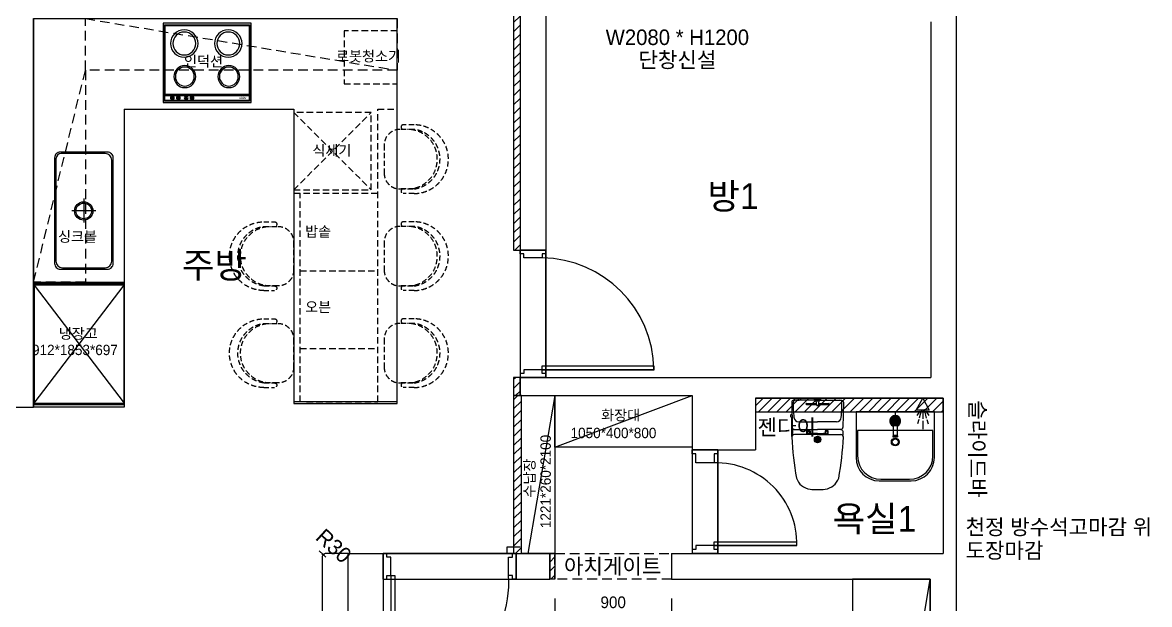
# Model space of a CAD drawing. Header units: inches. Extents: x 4138 to 127072, y -26315 to 43858.
# Drawn here: x 67453 to 76164, y 32738 to 37238 of the extents above; entities that cross this region are included whole.
import ezdxf
from ezdxf.enums import TextEntityAlignment as Align

# ---------------------------------------------------------------- set-up
doc = ezdxf.new("R2010")
doc.units = ezdxf.units.IN
doc.header["$LTSCALE"] = 50
doc.header["$MEASUREMENT"] = 0
for name, pattern in [('DASHEDX2', [1.5, 1, -0.5]), ('DH-HID2', [1.2, 0.8, -0.4]), ('HID', [2.3, 1.5, -0.8]), ('HIDDEN', [0.375, 0.25, -0.125])]:
    doc.linetypes.add(name, pattern=pattern)
for name, color, linetype in [('0-ELC TEXT', 7, 'Continuous'), ('02-WAL', 2, 'Continuous'), ('03-TEXT', 3, 'Continuous'), ('03-WAL NEW', 3, 'Continuous'), ('04-WIN', 4, 'Continuous'), ('04_FUR', 6, 'Continuous'), ('06-FUR', 6, 'Continuous'), ('07-DIM', 5, 'Continuous'), ('07-DIM WAL', 5, 'Continuous'), ('3.기호.계단선', 30, 'Continuous'), ('BATH', 4, 'Continuous'), ('CO-BATH', 6, 'Continuous'), ('CO-FURB-DN', 9, 'Continuous'), ('FIN', 2, 'Continuous'), ('FU-FURM', 251, 'DH-HID2'), ('HL', 6, 'HIDDEN'), ('TOILET-1', 6, 'Continuous'), ('도면층2', 2, 'Continuous'), ('도면층4', 4, 'Continuous'), ('도면층5', 5, 'Continuous'), ('욕실설비', 3, 'Continuous')]:
    doc.layers.add(name, color=color, linetype=linetype)
doc.styles.add('DH-TEXT', font='')
doc.styles.add('YOURNAME', font='HY울릉도M.TTF')
doc.styles.add('마감재', font='stylu.ttf')
doc.styles.add('코레일둥고', font='Korail_Round_Gothic_Medium.ttf')
doc.styles.get('DH-TEXT').set_extended_font_data('HY울릉도L')
doc.dimstyles.new('YOURNAME-50', dxfattribs={"dimscale": 50, "dimtxt": 1.8, "dimasz": 0.9, "dimexe": 1, "dimexo": 3, "dimgap": 0.7, "dimtad": 1, "dimdec": 0, "dimzin": 0, "dimdsep": 46, "dimtxsty": 'YOURNAME', "dimblk": 'ARCHTICK', "dimcen": 0, "dimclrd": 1, "dimclre": 1, "dimclrt": 7, "dimadec": 0, "dimazin": 0, "dimtfac": 1, "dimtdec": 0, "dimtix": 1, "dimtmove": 2, "dimatfit": 3, "dimldrblk": 'ARCHTICK', "dimfxl": 1, "dimtolj": 1, "dimtzin": 0, "dimarcsym": 0})
doc.dimstyles.new('사본 벽치수 Copy of DIM-60', dxfattribs={"dimscale": 60, "dimtxt": 2, "dimasz": 0.7, "dimexe": 1, "dimexo": 1, "dimgap": 0.7, "dimtad": 1, "dimdec": 0, "dimzin": 1, "dimdsep": 46, "dimlunit": 6, "dimtxsty": '마감재', "dimblk": 'ARCHTICK', "dimcen": -0.09, "dimclrd": 256, "dimclre": 256, "dimclrt": 3, "dimadec": 0, "dimazin": 0, "dimtfac": 1, "dimtdec": 0, "dimtix": 1, "dimtmove": 2, "dimatfit": 0, "dimldrblk": 'ARCHTICK', "dimfxl": 1, "dimtolj": 1, "dimtzin": 0, "dimarcsym": 0})

# ---------------------------------------------------------------- blocks, each defined once
blk = doc.blocks.new('FLOOR')
at = {"layer": '3.기호.계단선'}
h = blk.add_hatch(color=256, dxfattribs=at)
h.dxf.hatch_style = 1
edge = h.paths.add_edge_path()
edge.add_arc((52454.7, 42084.3), 25, 0, 360)
h = blk.add_hatch(color=10, dxfattribs=at)
h.dxf.hatch_style = 1
edge = h.paths.add_edge_path()
edge.add_arc((51854.7, 41954.3), 25, 0, 360)
at = {"layer": '02-WAL'}
for p, q in [((52924.7, 47114.3), (52924.7, 34986.3)), ((49554.7, 45410.3), (49554.7, 42295.3)), ((49754.7, 45410.3), (49754.7, 42434.3)), ((45794.7, 45209.3), (45794.7, 42204.3)), ((52729.7, 45184.3), (52729.7, 42434.3)), ((49554.7, 43419.3), (49754.7, 43419.3)), ((49554.7, 42434.3), (52729.7, 42434.3)), ((49554.7, 42295.3), (50884.7, 42295.3)), ((50884.7, 42295.3), (50884.7, 41074.3)), ((51374.7, 42274.3), (51374.7, 41874.3)), ((51374.7, 42274.3), (52824.7, 42274.3)), ((52824.7, 42274.3), (52824.7, 41074.3)), ((42889.7, 42204.3), (45794.7, 42204.3)), ((50884.7, 41874.3), (51084.7, 41874.3)), ((51084.7, 41874.3), (51084.7, 41074.3)), ((51084.7, 41874.3), (51374.7, 41874.3)), ((48224.7, 41074.3), (48224.7, 36912.3)), ((48224.7, 41074.3), (49784.7, 41074.3)), ((48495.7, 41074.3), (48495.7, 37238.3)), ((49525.7, 41074.3), (49525.7, 40874.3)), ((49784.7, 41074.3), (49784.7, 40874.3)), ((50724.7, 41074.3), (50884.7, 41074.3)), ((50724.7, 41074.3), (50724.7, 40874.3)), ((50884.7, 41074.3), (51084.7, 41074.3)), ((51084.7, 41074.3), (52824.7, 41074.3)), ((48495.7, 40874.3), (49784.7, 40874.3)), ((50724.7, 40874.3), (52724.7, 40874.3)), ((52724.7, 40874.3), (52724.7, 37238.3))]:
    blk.add_line(p, q, dxfattribs=at)
at = {"layer": '04-WIN'}
for p, q in [((50589.7, 42494.3), (49724.7, 42494.3)), ((51694.7, 41134.3), (51054.7, 41134.3))]:
    blk.add_line(p, q, dxfattribs=at)
at = {"layer": '3.기호.계단선'}
blk.add_circle((52454.7, 42084.3), 25, dxfattribs=at)
at = {"layer": '3.기호.계단선', "color": 10}
blk.add_circle((51854.7, 41954.3), 25, dxfattribs=at)
at = {"layer": '도면층2'}
for p, q in [((49754.7, 43419.3), (49554.7, 43419.3)), ((49754.7, 42434.3), (49554.7, 42434.3)), ((51084.7, 41874.3), (50884.7, 41874.3)), ((48495.7, 40874.3), (48495.7, 41074.3)), ((49525.7, 40874.3), (49525.7, 41074.3)), ((51084.7, 41074.3), (50884.7, 41074.3))]:
    blk.add_line(p, q, dxfattribs=at)
at = {"layer": '도면층4'}
for p, q in [((49554.7, 43419.3), (49554.7, 42434.3)), ((49754.7, 43419.3), (49554.7, 43419.3)), ((49754.7, 42434.3), (49754.7, 43419.3)), ((49724.7, 42524.3), (50589.7, 42524.3)), ((49724.7, 42494.3), (49724.7, 42524.3)), ((50590.2, 42494.3), (50590.2, 42524.3)), ((49554.7, 42434.3), (49754.7, 42434.3)), ((49754.7, 42434.3), (49554.7, 42434.3)), ((49724.7, 42494.3), (50590.2, 42494.3)), ((50884.7, 41874.3), (50884.7, 41074.3)), ((51084.7, 41874.3), (50884.7, 41874.3)), ((51084.7, 41074.3), (51084.7, 41874.3)), ((51054.7, 41164.3), (51694.7, 41164.3)), ((51054.7, 41134.3), (51054.7, 41164.3)), ((51054.7, 41134.3), (51695.2, 41134.3)), ((51695.2, 41134.3), (51695.2, 41164.3)), ((49525.7, 41074.3), (48495.7, 41074.3)), ((48495.7, 41074.3), (48495.7, 40874.3)), ((48495.7, 40874.3), (48495.7, 41074.3)), ((49525.7, 40874.3), (49525.7, 41074.3)), ((50884.7, 41074.3), (51084.7, 41074.3)), ((51084.7, 41074.3), (50884.7, 41074.3)), ((48495.7, 40874.3), (49525.7, 40874.3)), ((48555.7, 40904.3), (48555.7, 39994.3)), ((48555.7, 40904.3), (48585.7, 40904.3)), ((48585.7, 40904.3), (48585.7, 39994.8))]:
    blk.add_line(p, q, dxfattribs=at)
for points in [[(49754.7, 43419.3), (49754.7, 43389.3), (49724.7, 43389.3), (49724.7, 43359.3), (49584.7, 43359.3), (49584.7, 43389.3), (49554.7, 43389.3), (49554.7, 43419.3), (49754.7, 43419.3)], [(49754.7, 42434.3), (49754.7, 42464.3), (49724.7, 42464.3), (49724.7, 42494.3), (49584.7, 42494.3), (49584.7, 42464.3), (49554.7, 42464.3), (49554.7, 42434.3), (49754.7, 42434.3)], [(51084.7, 41874.3), (51084.7, 41844.3), (51054.7, 41844.3), (51054.7, 41774.3), (50914.7, 41774.3), (50914.7, 41844.3), (50884.7, 41844.3), (50884.7, 41874.3), (51084.7, 41874.3)], [(51084.7, 41074.3), (51084.7, 41104.3), (51054.7, 41104.3), (51054.7, 41134.3), (50914.7, 41134.3), (50914.7, 41104.3), (50884.7, 41104.3), (50884.7, 41074.3), (51084.7, 41074.3)], [(48495.7, 40874.3), (48525.7, 40874.3), (48525.7, 40904.3), (48555.7, 40904.3), (48555.7, 41044.3), (48525.7, 41044.3), (48525.7, 41074.3), (48495.7, 41074.3), (48495.7, 40874.3)], [(49525.7, 40874.3), (49495.7, 40874.3), (49495.7, 40904.3), (49465.7, 40904.3), (49465.7, 41044.3), (49495.7, 41044.3), (49495.7, 41074.3), (49525.7, 41074.3), (49525.7, 40874.3)]]:
    blk.add_lwpolyline(points, dxfattribs=at)
at = {"layer": '도면층5'}
for centre, radius, start, end in [((49713.3, 42482.9), 876.4, 0.74208, 89.25792), ((51067.9, 41147.5), 626.9, 358.788, 91.212), ((48613.6, 40846.9), 854, 266.1116, 3.8534)]:
    blk.add_arc(centre, radius, start, end, dxfattribs=at)
blk = doc.blocks.new('AC-8')
at = {"layer": 'BATH'}
for p, q in [((-50.8, 54), (-0.1, 142.7)), ((-0.1, 142.7), (45.4, 54)), ((45.4, 54), (-50.8, 54)), ((-24.7, 46.5), (-46.3, 12.2)), ((-13.5, 47.3), (-27.7, -7.9)), ((-1.6, 49.5), (-1.6, -10.8)), ((10.4, 47.3), (24.5, -7.9)), ((21.6, 46.5), (43.2, 12.2)), ((-31.4, -16.2), (-41.1, -49)), ((-1.6, -27.3), (-1.6, -88.5)), ((28.3, -16.2), (38, -49))]:
    blk.add_line(p, q, dxfattribs=at)
blk = doc.blocks.new('A$C1AC25B95')
at = {"layer": '욕실설비', "color": 8}
for p, q in [((28.3, 72.3), (28.3, 75)), ((53.3, 73.7), (53.3, 75))]:
    blk.add_line(p, q, dxfattribs=at)
at = {"layer": 'TOILET-1', "linetype": 'Continuous', "xscale": 0.873786407766195, "yscale": 0.873786407766195, "zscale": 0.873786407766195, "rotation": 180}
blk.add_blockref('AC-8', (39.7, 124.7), dxfattribs=at)
blk = doc.blocks.new('샤워PL')
at = {"layer": 'BATH', "rotation": 90}
blk.add_blockref('A$C1AC25B95', (202.1, -41.1), dxfattribs=at)
blk = doc.blocks.new('FB-022')
at = {"layer": 'CO-FURB-DN', "color": 251}
for p, q in [((374.3, 434.9), (-361.2, 434.9)), ((-408.7, 387.4), (-408.7, 81.4)), ((412.3, 81.4), (412.3, 396.9)), ((1.8, 320.6), (1.8, 148.2)), ((88, 234.4), (-84.4, 234.4)), ((-361.2, 33.9), (364.8, 33.9))]:
    blk.add_line(p, q, dxfattribs=at)
blk.add_lwpolyline([(-378.2, 24.4), (381.8, 24.4, 0.414214), (421.8, 64.4), (421.8, 404.4, 0.414214), (381.8, 444.4), (-378.2, 444.4, 0.414214), (-418.2, 404.4), (-418.2, 64.4, 0.414214)], format="xyb", close=True, dxfattribs=at)
for radius in [65.6, 56.1]:
    blk.add_circle((-0.1, 235.3), radius, dxfattribs=at)
for centre, radius, start, end in [((-361.2, 387.4), 47.5, 90, 180), ((374.3, 396.9), 38, 0, 90), ((-361.2, 81.4), 47.5, 180, 270), ((364.8, 81.4), 47.5, 270, 0)]:
    blk.add_arc(centre, radius, start, end, dxfattribs=at)
blk = doc.blocks.new('FB-009')
at = {"layer": 'CO-FURB-DN', "color": 251}
for p, q in [((10, 510), (10, 10)), ((278, 510), (10, 510)), ((13.4, 505.2), (13.4, 53.7)), ((275.4, 505.2), (13.4, 505.2)), ((566, 510), (266.8, 510)), ((563.4, 505.2), (266.8, 505.2)), ((563.4, 53.7), (563.4, 505.2)), ((566, 10), (566, 510)), ((10, 50), (278, 50)), ((10, 10), (278, 10)), ((12.2, 46.5), (12.2, 13.4)), ((276.4, 46.5), (12.2, 46.5)), ((12.2, 13.4), (276.4, 13.4)), ((13.4, 53.7), (275.4, 53.7)), ((266.8, 53.7), (563.4, 53.7)), ((266.8, 50), (566, 50)), ((564.4, 46.5), (266.8, 46.5)), ((266.8, 13.4), (564.4, 13.4)), ((266.8, 10), (566, 10)), ((385, 40.6), (385, 21.8)), ((388, 40.6), (388, 21.8)), ((424.2, 40.6), (424.2, 21.8)), ((427.2, 40.6), (427.2, 21.8)), ((474.9, 40.6), (474.9, 21.8)), ((477.9, 40.6), (477.9, 21.8)), ((514, 40.6), (514, 21.8)), ((517, 40.6), (517, 21.8)), ((564.4, 13.4), (564.4, 46.5))]:
    blk.add_line(p, q, dxfattribs=at)
at = {"layer": 'CO-FURB-DN'}
blk.add_lwpolyline([(0, 520), (576, 520), (576, 0), (0, 0)], close=True, dxfattribs=at)
at = {"layer": 'CO-FURB-DN', "color": 251}
for centre, radius in [((149.6, 387.2), 89.9), ((149.6, 387.2), 74.9), ((437.6, 387.2), 89.9), ((437.6, 387.2), 74.9), ((145.8, 170.8), 72), ((145.8, 170.8), 62), ((433.8, 170.8), 72), ((433.8, 170.8), 62), ((386.5, 31.2), 12.5), ((386.5, 31.2), 9.52), ((425.6, 31.2), 12.5), ((425.6, 31.2), 9.52), ((476.3, 31.2), 12.5), ((476.3, 31.2), 9.52), ((515.5, 31.2), 12.5), ((515.5, 31.2), 9.52)]:
    blk.add_circle(centre, radius, dxfattribs=at)
at = {"layer": 'CO-FURB-DN', "color": 251, "style": 'DH-TEXT'}
blk.add_text('Miele', height=15, dxfattribs=at).set_placement((29, 23.1))
blk = doc.blocks.new('F-125')
at = {"layer": 'FU-FURM'}
for p, q in [((-265.6, 230.6), (-265.6, 147.8)), ((-230.5, 230.5), (-230.5, 122.2)), ((230.5, 122.2), (230.5, 230.5)), ((230.5, 230.5), (230.5, 122.2)), ((265.5, 230.6), (265.5, 147.8)), ((-108.3, 0), (108.3, 0))]:
    blk.add_line(p, q, dxfattribs=at)
for centre, radius, start, end in [((0, 230.5), 265.6, 0.02458, 179.97542), ((0, 198.7), 232.7, 7.86778, 172.10396), ((0, 180), 230.5, 359.92131, 180.07869), ((-248, 147.7), 17.5, 179.91435, 0.08565), ((-108.3, 122.2), 122.2, 180, 269.99994), ((108.3, 122.2), 122.2, 270, 359.99995), ((248, 147.7), 17.5, 179.91435, 0.08565)]:
    blk.add_arc(centre, radius, start, end, dxfattribs=at)
blk = doc.blocks.new('_ARCHTICK')
at = {"color": 0, "linetype": 'ByBlock', "const_width": 0.075}
blk.add_lwpolyline([(-0.25, -0.25), (0.25, 0.25)], dxfattribs=at)
blk = doc.blocks.new('*D289')
at = {"layer": '07-DIM WAL', "color": 1, "lineweight": -2, "transparency": 16777216}
for p, q in [((71568.9, 32783), (71568.9, 32622.3)), ((72468.9, 32783), (72468.9, 32622.3)), ((71568.9, 32672.3), (72468.9, 32672.3))]:
    blk.add_line(p, q, dxfattribs=at)
at = {"layer": 'Defpoints', "color": 0, "transparency": 16777216}
for p in [(71568.9, 32933), (72468.9, 32933), (72468.9, 32672.3)]:
    blk.add_point(p, dxfattribs=at)
at = {"layer": '07-DIM WAL', "color": 1, "lineweight": -2, "transparency": 16777216, "xscale": 45, "yscale": 45, "zscale": 45, "rotation": 180}
blk.add_blockref('_ARCHTICK', (71568.9, 32672.3), dxfattribs=at)
at = {"layer": '07-DIM WAL', "color": 1, "lineweight": -2, "transparency": 16777216, "xscale": 45, "yscale": 45, "zscale": 45}
blk.add_blockref('_ARCHTICK', (72468.9, 32672.3), dxfattribs=at)
at = {"layer": '07-DIM WAL', "color": 7, "transparency": 16777216, "insert": (72018.9, 32754.2), "char_height": 90, "attachment_point": 5, "style": 'YOURNAME'}
blk.add_mtext('\\A1;900', dxfattribs=at)
blk = doc.blocks.new('A$C4B2D31F0')
at = {"layer": 'FIN', "color": 4}
for p, q in [((185, 690.9), (20.4, 690.9)), ((37.2, 692.3), (24.7, 692.3)), ((37.2, 692.3), (49.7, 692.3)), ((200.9, 690.9), (365.5, 690.9)), ((47.7, 523.7), (192.9, 523.7)), ((338.2, 523.7), (192.9, 523.7)), ((12.6, 465.9), (192.9, 465.9)), ((373.3, 465.9), (192.9, 465.9)), ((192.9, 426.6), (13.7, 426.6)), ((192.9, 426.6), (372.2, 426.6))]:
    blk.add_line(p, q, dxfattribs=at)
for points in [[(20.4, 690.9), (7.9, 690.9, 0.421209), (-7.1, 675.5), (-2.4, 480.5, 0.001659)], [(365.5, 690.9), (378, 690.9, -0.421209), (392.9, 675.5), (388.3, 480.5, -0.001659)], [(12.6, 465.9, 0.371724), (-1.8, 451.2, 0.003515), (-1, 420.3, 0.320541)], [(373.3, 465.9, -0.371724), (387.7, 451.2, -0.003515), (386.9, 420.3, -0.320541)]]:
    blk.add_lwpolyline(points, format="xyb", dxfattribs=at)
for centre, radius, start, end in [((24.7, 707.3), 15, 180, 270), ((49.7, 707.3), 15, 270, 0), ((1004.3, 663.1), 1000, 179.31159, 185.94375), ((20.4, 674.9), 16, 90, 179.31159), ((365.5, 674.9), 16, 0.68841, 90), ((-618.4, 663.1), 1000, 354.05625, 0.68841), ((49.4, 563.7), 40, 185.94375, 267.51291), ((336.5, 563.7), 40, 272.48709, 354.05625), ((12.6, 480.9), 15, 181.36509, 270), ((373.3, 480.9), 15, 270, 358.63491), ((13.7, 406.6), 20, 90, 182.3333), ((2197.7, 495.6), 2205.9, 182.3333, 190.60807), ((-1811.8, 495.6), 2205.9, 349.39193, 357.6667), ((372.2, 406.6), 20, 357.6667, 90), ((148.7, 128.9), 125.5, 198.2964, 263.42408), ((237.2, 128.9), 125.5, 276.57592, 341.7036), ((192.9, 405.9), 405.9, 261.69926, 270), ((192.9, 405.9), 405.9, 270, 278.30074)]:
    blk.add_arc(centre, radius, start, end, dxfattribs=at)
at = {"layer": 'HL', "linetype": 'Continuous'}
for p, q in [((168.9, 697.3), (168.9, 707.3)), ((168.9, 697.3), (216.9, 697.3)), ((186, 692.5), (180.6, 697.3)), ((199.9, 692.5), (205.3, 697.3)), ((216.9, 697.3), (216.9, 707.3)), ((106.4, 666.3), (184.4, 666.3)), ((106.4, 659.3), (185.5, 659.3)), ((181.6, 685.5), (186, 692.5)), ((187, 651.2), (181.6, 685.5)), ((181.6, 685.5), (204.3, 685.5)), ((186, 692.5), (199.9, 692.5)), ((187, 651.2), (198.9, 651.2)), ((198.9, 651.2), (204.3, 685.5)), ((204.3, 685.5), (199.9, 692.5)), ((200.4, 659.3), (279.4, 659.3)), ((201.4, 666.3), (279.4, 666.3)), ((-16, 576.9), (-16, 564.8)), ((-12, 580.9), (-4.8, 580.9)), ((-12, 560.8), (-4.3, 560.8)), ((192.9, 433.7), (146.6, 433.7)), ((192.9, 433.7), (239.3, 433.7))]:
    blk.add_line(p, q, dxfattribs=at)
for points in [[(110.4, 426.6), (110.4, 450.8, -0.414214), (114.4, 454.8), (130.9, 454.8, -0.414214), (134.9, 450.8), (134.9, 435.2), (134.9, 426.6)], [(275.5, 426.6), (275.5, 450.8, 0.414214), (271.5, 454.8), (255, 454.8, 0.414214), (251, 450.8), (251, 435.2), (251, 426.6)], [(134.9, 435.2), (144.6, 435.2, -0.414214), (146.6, 433.2), (146.6, 426.6)], [(251, 435.2), (241.3, 435.2, 0.414214), (239.3, 433.2), (239.3, 426.6)]]:
    blk.add_lwpolyline(points, format="xyb", dxfattribs=at)
for centre in [(122.9, 440.9), (262.9, 440.9)]:
    blk.add_circle(centre, 8, dxfattribs=at)
for centre, radius, start, end in [((106.4, 662.8), 3.5, 90, 270), ((279.4, 662.8), 3.5, 270, 90), ((-12, 576.9), 4, 90, 180), ((-12, 564.8), 4, 180, 270)]:
    blk.add_arc(centre, radius, start, end, dxfattribs=at)
blk = doc.blocks.new('B-003')
blk.add_line((0, 0), (0, -65))
at = {"layer": 'CO-BATH'}
for p, q in [((-252.5, 0), (-252.5, -295)), ((252.5, 0), (-252.5, 0)), ((252.5, -295), (252.5, 0)), ((-102.5, -445), (102.5, -445))]:
    blk.add_line(p, q, dxfattribs=at)
at = {"layer": 'CO-BATH', "color": 8}
for p, q in [((-12.5, -60), (-12.5, -150.5)), ((12.5, -60), (12.5, -150.5)), ((-242.5, -120), (-242.5, -285)), ((242.5, -120), (-242.5, -120)), ((242.5, -285), (242.5, -120)), ((-14.5, -155.5), (-14.5, -160.5)), ((-14.5, -160.5), (14.5, -160.5)), ((-13.5, -150.5), (-13.5, -155.5)), ((13.5, -150.5), (13.5, -155.5)), ((14.5, -155.5), (14.5, -160.5)), ((-92.5, -435), (92.5, -435))]:
    blk.add_line(p, q, dxfattribs=at)
at = {"layer": 'CO-BATH', "color": 251}
for p, q in [((-14.5, -155.5), (14.5, -155.5)), ((-13.5, -150.5), (13.5, -150.5))]:
    blk.add_line(p, q, dxfattribs=at)
at = {"layer": 'CO-BATH', "color": 8}
blk.add_circle((0, -195), 25, dxfattribs=at)
at = {"layer": 'CO-BATH', "color": 251}
blk.add_circle((0, -195), 20, dxfattribs=at)
at = {"layer": 'CO-BATH', "color": 8}
for centre, radius, start, end in [((0, -60), 35, 290.92481, 249.07514), ((0, -60), 12.5, 359.99998, 179.99998), ((-92.5, -285), 150, 180, 270), ((92.5, -285), 150, 270, 0)]:
    blk.add_arc(centre, radius, start, end, dxfattribs=at)
at = {"layer": 'CO-BATH', "color": 251}
for radius, start, end in [(30, 294.62429, 245.37566), (25, 299.99998, 239.99998), (18, 313.98294, 226.01701)]:
    blk.add_arc((0, -60), radius, start, end, dxfattribs=at)
at = {"layer": 'CO-BATH'}
for centre, start, end in [((-102.5, -295), 180, 270), ((102.5, -295), 270, 0)]:
    blk.add_arc(centre, 150, start, end, dxfattribs=at)
blk = doc.blocks.new('*D276')
at = {"layer": '07-DIM WAL', "lineweight": -2, "transparency": 16777216}
for p, q in [((69776.8, 33123.2), (69745.8, 33151.6)), ((69798.9, 33103), (69776.8, 33123.2))]:
    blk.add_line(p, q, dxfattribs=at)
at = {"layer": 'Defpoints', "color": 0, "transparency": 16777216}
for p in [(69776.8, 33123.2), (69798.9, 33103)]:
    blk.add_point(p, dxfattribs=at)
at = {"layer": '07-DIM WAL', "lineweight": -2, "transparency": 16777216, "xscale": 42, "yscale": 42, "zscale": 42, "rotation": 317.5042089592321}
blk.add_blockref('_ARCHTICK', (69776.8, 33123.2), dxfattribs=at)
at = {"layer": '07-DIM WAL', "color": 3, "transparency": 16777216, "insert": (69858.8, 33190.5), "char_height": 120, "attachment_point": 5, "rotation": 317.50421, "style": '마감재'}
blk.add_mtext('\\A1;R30', dxfattribs=at)

msp = doc.modelspace()

# ---------------------------------------------------------------- hatches: boundary and pattern name
at = {"layer": '03-WAL NEW'}
h = msp.add_hatch(dxfattribs=at)
h.set_pattern_fill('_USER', color=256, scale=50, angle=45, pattern_type=0)
h.set_pattern_definition([(45, (0, 0), (-35.35534, 35.35534), [])])
h.paths.add_polyline_path([(71298.9, 37469), (71248.9, 37469), (71248.9, 35478), (71298.9, 35478)])
h.paths.add_polyline_path([(71298.9, 34493), (71248.9, 34493), (71248.9, 34354), (71298.9, 34354)])
h = msp.add_hatch(dxfattribs=at)
h.set_pattern_fill('_USER', color=256, scale=50, angle=45, pattern_type=0)
h.set_pattern_definition([(45, (-4105.79, -7941.31), (-35.35534, 35.35534), [])])
h.paths.add_polyline_path([(71248.9, 34354), (71248.9, 33133), (71308.9, 33133), (71308.9, 34354)])
h = msp.add_hatch(dxfattribs=at)
h.set_pattern_fill('_USER', color=256, scale=50, angle=45, pattern_type=0)
h.set_pattern_definition([(45, (-4058.79, -7901.31), (-35.35534, 35.35534), [])])
h.paths.add_polyline_path([(73118.9, 34333), (73118.9, 34228), (74568.9, 34228), (74568.9, 34333)])
h = msp.add_hatch(dxfattribs=at)
h.set_pattern_fill('_USER', color=256, scale=50, angle=45, pattern_type=0)
h.set_pattern_definition([(45, (-4055.79, -7941.31), (-35.35534, 35.35534), [])])
h.paths.add_polyline_path([(71528.9, 33133), (71568.9, 33133), (71568.9, 32933), (71528.9, 32933)])

# ---------------------------------------------------------------- linework, layer by layer
for points in [[(71298.9, 37469), (71248.9, 37469), (71248.9, 35478), (71298.9, 35478)], [(71248.9, 34354), (71248.9, 33133), (71308.9, 33133), (71308.9, 34354), (71248.9, 34354)], [(73118.9, 34333), (73118.9, 34228), (74568.9, 34228), (74568.9, 34333), (73118.9, 34333)], [(71198.9, 33133), (71198.9, 33183), (71298.9, 33183)]]:
    msp.add_lwpolyline(points, dxfattribs=at)
for points in [[(71298.9, 34493), (71248.9, 34493), (71248.9, 34354), (71298.9, 34354)], [(71528.9, 33133), (71568.9, 33133), (71568.9, 32933), (71528.9, 32933)]]:
    msp.add_lwpolyline(points, close=True, dxfattribs=at)
msp.add_lwpolyline([(69968.9, 33133), (69798.9, 33133, 0.414214), (69768.9, 33103), (69768.9, 28945)], format="xyb", dxfattribs=at)
at = {"layer": '04_FUR'}
for p, q in [((68238.9, 36568), (69549.3, 36568)), ((67538.9, 35231), (68238.9, 35231)), ((67538.9, 35219), (68238.9, 35219)), ((67541.9, 34295), (68238.9, 35207)), ((67541.9, 35207), (68238.9, 34295)), ((71568.9, 34354), (71358.9, 33133)), ((71568.9, 33954), (72628.9, 34354)), ((67538.9, 34283), (68238.9, 34283)), ((70348.9, 34305), (69549.3, 34305))]:
    msp.add_line(p, q, dxfattribs=at)
for points in [[(68238.9, 36568), (68238.9, 34263), (67538.9, 34263), (67538.9, 37268), (70348.9, 37268)], [(69549.3, 36568), (69549.3, 34293), (70348.9, 34293), (70348.9, 37268)], [(73868.9, 29297), (74468.9, 29297), (74468.9, 32933), (73868.9, 32933), (73868.9, 29297), (74468.9, 32933)]]:
    msp.add_lwpolyline(points, dxfattribs=at)
at = {"layer": '04_FUR', "linetype": 'HID'}
msp.add_lwpolyline([(70348.9, 37268), (70348.9, 36868), (67938.9, 36868), (67938.9, 35231), (67538.9, 35231), (67938.9, 36868), (67938.9, 37268), (70348.9, 36868)], dxfattribs=at)
at = {"layer": '04_FUR'}
for points in [[(67541.9, 35207), (67541.9, 34295), (68238.9, 34295), (68238.9, 35207)], [(71568.9, 33133), (71308.9, 33133), (71308.9, 34354), (71568.9, 34354)], [(72628.9, 33954), (71568.9, 33954), (71568.9, 34354), (72628.9, 34354)]]:
    msp.add_lwpolyline(points, close=True, dxfattribs=at)
at = {"layer": '04_FUR', "linetype": 'HID'}
msp.add_lwpolyline([(71568.9, 33133), (72468.9, 33133), (72468.9, 32933), (71568.9, 32933)], close=True, dxfattribs=at)
at = {"layer": '06-FUR', "color": 8, "linetype": 'DASHEDX2'}
for p, q in [((69549.3, 35943), (70149.3, 36543)), ((69549.3, 36543), (70149.3, 35943)), ((70198.9, 34305), (70198.9, 36568)), ((70198.9, 36568), (70348.9, 36568)), ((69548.9, 35918), (70198.9, 35918)), ((69598.9, 34305), (69598.9, 35918)), ((69548.9, 35318), (69549.3, 35318)), ((69598.9, 35318), (70198.9, 35318)), ((69598.9, 34718), (70198.9, 34718)), ((69648.9, 34305), (70198.9, 34305))]:
    msp.add_line(p, q, dxfattribs=at)
for points in [[(70348.9, 36763.2), (70348.9, 37173.2), (69938.9, 37173.2), (69938.9, 36763.2)], [(69549.3, 35943), (70149.3, 35943), (70149.3, 36543), (69549.3, 36543)]]:
    msp.add_lwpolyline(points, close=True, dxfattribs=at)

# ---------------------------------------------------------------- block references
for name, p in [('FLOOR', (21744.2, -7941.3)), ('A$C4B2D31F0', (73405.9, 33625.7))]:
    msp.add_blockref(name, p)
at = {"layer": '06-FUR', "xscale": -1.181102362204724, "yscale": 1.181102362204724, "zscale": 1.181102362204724}
msp.add_blockref('FB-009', (69220.3, 36618), dxfattribs=at)
at = {"layer": '06-FUR', "xscale": 1.076555023923363, "yscale": 1.076555023923363, "zscale": 1.076555023923363, "rotation": 90}
msp.add_blockref('FB-022', (68179.7, 35781), dxfattribs=at)
at = {"layer": '07-DIM', "xscale": 1.181102362204724, "yscale": 1.181102362204724, "zscale": 1.181102362204724, "rotation": 90}
msp.add_blockref('샤워PL', (74412, 34094.3), dxfattribs=at)
at = {"layer": '07-DIM WAL', "xscale": 1.2, "yscale": 1.2, "zscale": 1.2}
msp.add_blockref('B-003', (74198.9, 34228), dxfattribs=at)
at = {"layer": 'FU-FURM', "rotation": 270}
for p in [(70248.9, 36180.9), (70248.9, 35430.9), (70248.9, 34680.9)]:
    msp.add_blockref('F-125', p, dxfattribs=at)
at = {"layer": 'FU-FURM', "xscale": -1, "rotation": 90}
for p in [(69548.9, 35430.9), (69548.9, 34680.9)]:
    msp.add_blockref('F-125', p, dxfattribs=at)

# ---------------------------------------------------------------- texts
at = {"layer": '0-ELC TEXT', "style": '코레일둥고'}
msp.add_text('W2080 * H1200', height=120, dxfattribs=at).set_placement((72515, 37063.6), align=Align.CENTER)
for s, p in [('단창신설', (72213.9, 36888.9)), ('젠다이', (73134.7, 34048.7)), ('천정 방수석고마감 위', (74742.8, 33277.4)), ('도장마감', (74742.8, 33095.6)), ('아치게이트', (71638.5, 32973.1))]:
    msp.add_text(s, height=120, dxfattribs=at).set_placement(p)
msp.add_text('슬라이드바', height=120, rotation=270, dxfattribs=at).set_placement((74774.8, 34317.1))
at = {"layer": '03-TEXT', "style": '코레일둥고'}
for s, p in [('방1', (72946.3, 35794.9)), ('주방', (68936.6, 35261.4)), ('욕실1', (74039.2, 33300.3))]:
    msp.add_text(s, height=200, dxfattribs=at).set_placement(p, align=Align.CENTER)
at = {"layer": '06-FUR', "color": 8, "linetype": 'DASHEDX2', "style": '코레일둥고'}
for s, p in [('로봇청소기', (69876.5, 36936.9)), ('인덕션', (68701.6, 36897.8)), ('식세기', (69693.7, 36208.2)), ('싱크볼', (67727.7, 35542.1)), ('밥솥', (69637.8, 35581.2)), ('오븐', (69637.8, 34999)), ('냉장고', (67733, 34792.4)), ('912*1853*697', (67526.5, 34666))]:
    msp.add_text(s, height=80, dxfattribs=at).set_placement(p)
at = {"layer": '06-FUR', "style": '코레일둥고'}
for s, p in [('화장대', (71925.9, 34162)), ('1050*400*800', (71689.3, 34024))]:
    msp.add_text(s, height=80, dxfattribs=at).set_placement(p)
for s, p in [('1221*260*2100', (71536.7, 33328)), ('수납장', (71412.1, 33564.6))]:
    msp.add_text(s, height=80, rotation=90, dxfattribs=at).set_placement(p)

# ---------------------------------------------------------------- dimensions: what is measured, and where the dimension line sits
at = {"layer": '07-DIM WAL'}
dim = msp.add_radius_dim(center=(69798.9, 33103), mpoint=(69776.8, 33123.2), dimstyle='사본 벽치수 Copy of DIM-60', override={"dimfxl": 1.25}, dxfattribs=at)
dim.commit()
dim.dimension.update_dxf_attribs({"geometry": '*D276', "text_midpoint": (69858.8, 33190.5)})
dim = msp.add_linear_dim(base=(72468.9, 32672.3), p1=(71568.9, 32933), p2=(72468.9, 32933), dimstyle='YOURNAME-50', dxfattribs=at)
dim.commit()
dim.dimension.update_dxf_attribs({"geometry": '*D289', "text_midpoint": (72018.9, 32754.2)})

doc.saveas('drawing.dxf')
